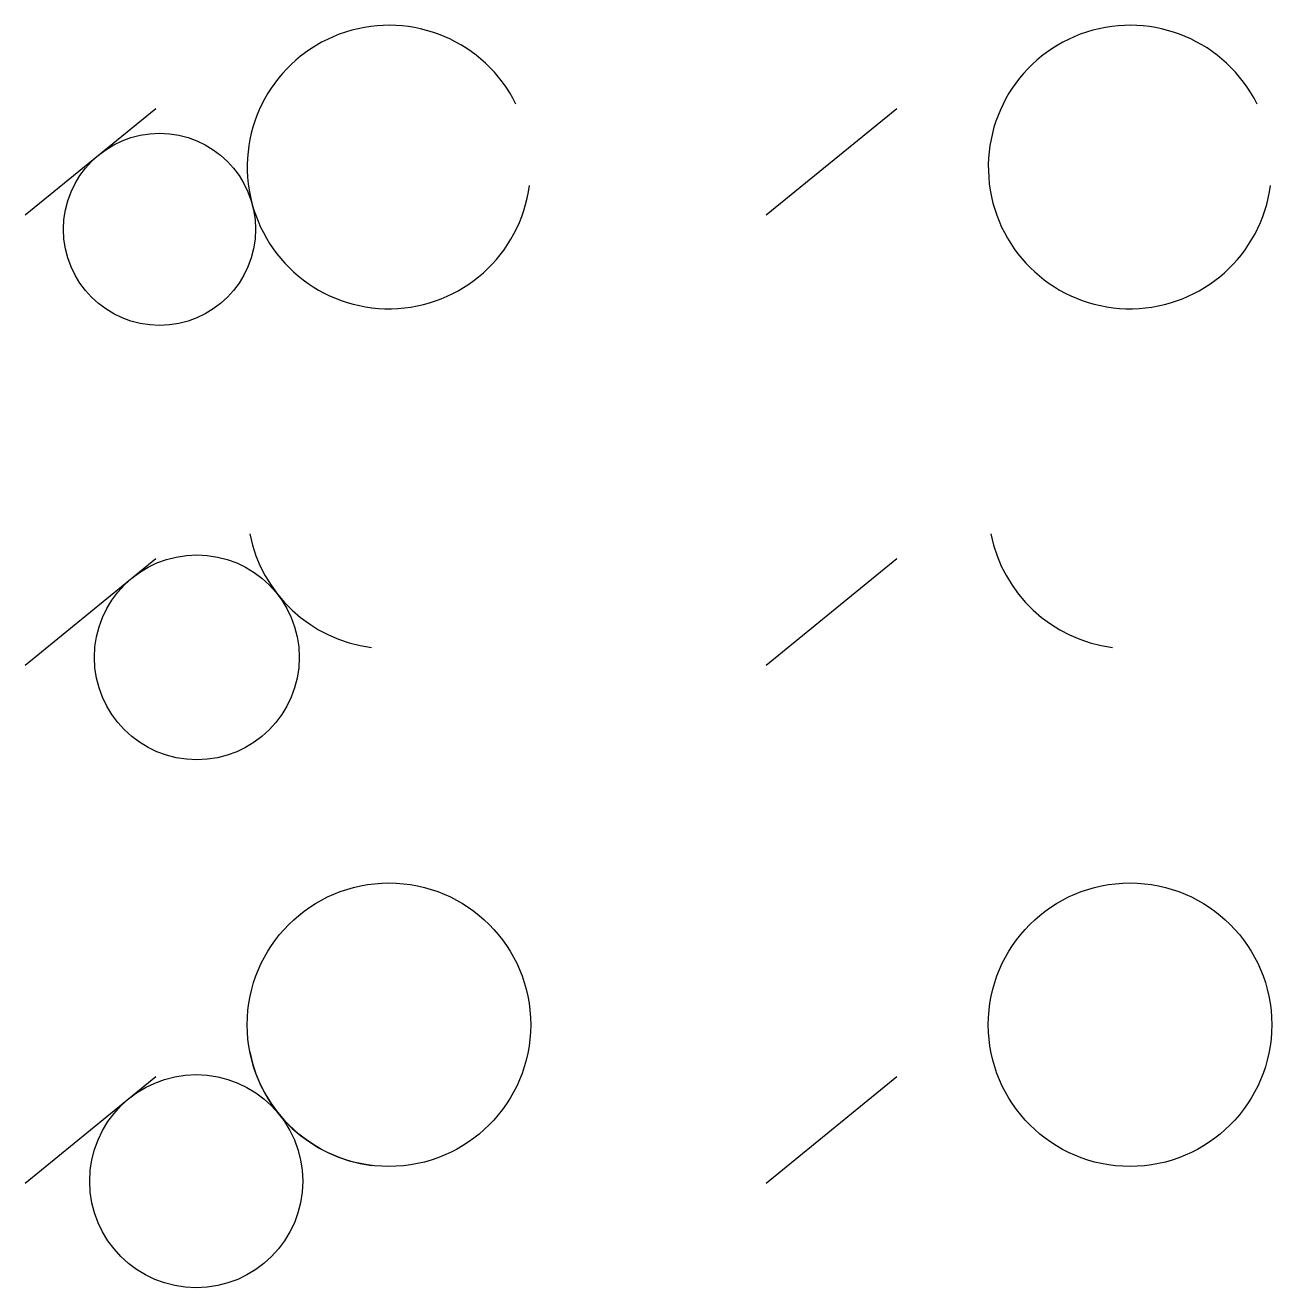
# Model space of a CAD drawing. Header units: inches. Extents: x 5.8 to 53, y -9 to 38.8.
import ezdxf

# ---------------------------------------------------------------- set-up
doc = ezdxf.new("R2010")
doc.units = ezdxf.units.IN
doc.header["$MEASUREMENT"] = 0

msp = doc.modelspace()

# ---------------------------------------------------------------- linework, layer by layer
for p, q in [((5.803, 31.644), (10.749, 35.677)), ((33.857, 31.644), (38.803, 35.677)), ((5.803, 14.604), (10.749, 18.637)), ((33.857, 14.604), (38.803, 18.637)), ((5.803, -5.003), (10.749, -0.971)), ((33.857, -5.003), (38.803, -0.971))]:
    msp.add_line(p, q)
for centre, radius in [((10.886, 31.099), 3.635), ((12.298, 14.897), 3.877), ((19.572, 0.992), 5.365), ((47.626, 0.992), 5.365), ((12.275, -4.931), 4.033)]:
    msp.add_circle(centre, radius)
for centre, start, end in [((19.572, 33.458), 26.3303, 352.544), ((47.626, 33.458), 26.3303, 352.544), ((19.572, 20.6), 191.078, 262.8659), ((47.626, 20.6), 191.078, 262.8659), ((19.572, 0.992), 191.078, 262.8659)]:
    msp.add_arc(centre, 5.365, start, end)

doc.saveas('drawing.dxf')
